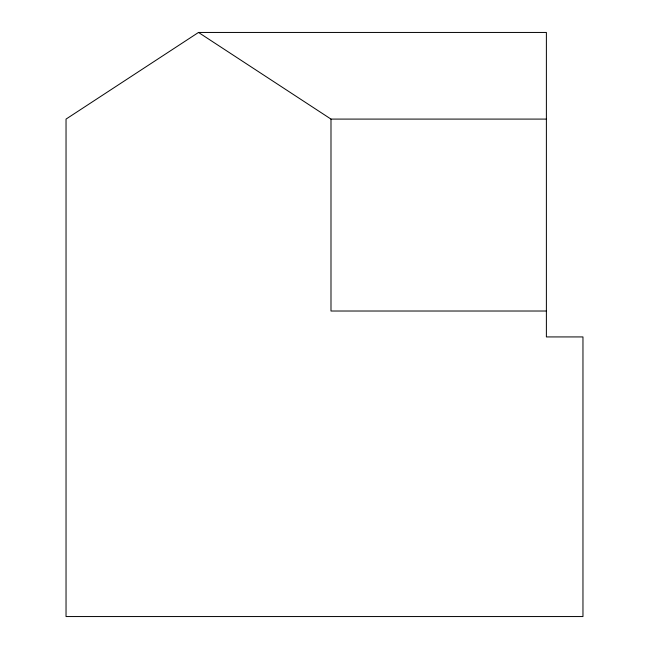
<?xml version="1.0" encoding="UTF-8"?>
<svg xmlns="http://www.w3.org/2000/svg" width="649" height="649" viewBox="0 0 649 649"><rect width="100%" height="100%" fill="white"/><g stroke="black" fill="none" stroke-linecap="round" stroke-linejoin="round"><path stroke-width="0.97" d="M198.513 32.45L66.036 119.092L66.036 616.55L582.964 616.55L582.964 336.928L546.385 336.928L546.385 32.45L198.513 32.45L330.99 119.092L546.385 119.092M546.385 311.017L330.99 311.017L330.99 119.092"/></g></svg>
